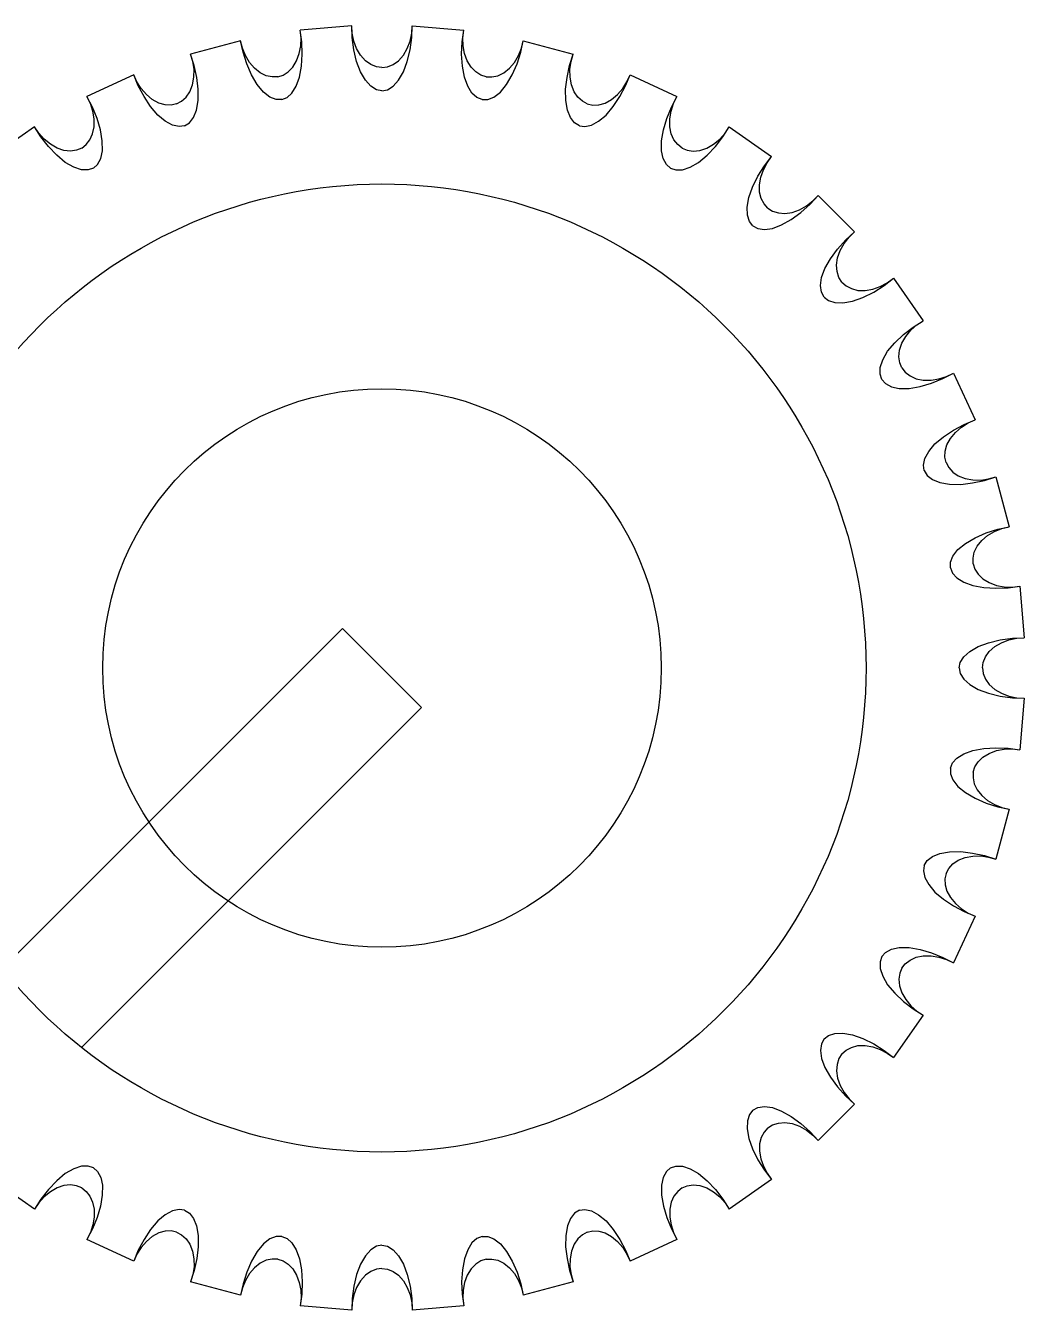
# Model space of a CAD drawing. Extents: x -615 to 711, y 0 to 128.
# Drawn here: x 6.47 to 17.2, y 51.6 to 65.4 of the extents above; entities that cross this region are included whole.
import ezdxf

# ---------------------------------------------------------------- set-up
doc = ezdxf.new("R2010")
doc.units = 0
doc.layers.add('LAYER1', color=7, linetype='CONTINUOUS')

msp = doc.modelspace()

# ---------------------------------------------------------------- linework, layer by layer
at = {"layer": 'LAYER1', "color": 178}
for p, q in [((9.975, 65.4), (9.422, 65.352)), ((9.975, 65.4), (9.422, 65.352)), ((10.625, 65.4), (11.178, 65.352)), ((10.625, 65.4), (11.178, 65.352)), ((8.782, 65.239), (8.245, 65.095)), ((8.782, 65.239), (8.245, 65.095)), ((11.818, 65.239), (12.355, 65.095)), ((11.818, 65.239), (12.355, 65.095)), ((7.635, 64.873), (7.131, 64.638)), ((7.635, 64.873), (7.131, 64.638)), ((12.965, 64.873), (13.469, 64.638)), ((12.965, 64.873), (13.469, 64.638)), ((6.569, 64.313), (6.114, 63.995)), ((6.569, 64.313), (6.114, 63.995)), ((14.031, 64.313), (14.486, 63.995)), ((14.031, 64.313), (14.486, 63.995)), ((14.984, 63.577), (15.377, 63.184)), ((14.984, 63.577), (15.377, 63.184)), ((15.795, 62.686), (16.113, 62.231)), ((15.795, 62.686), (16.113, 62.231)), ((16.438, 61.669), (16.673, 61.165)), ((16.438, 61.669), (16.673, 61.165)), ((16.895, 60.555), (17.039, 60.018)), ((16.895, 60.555), (17.039, 60.018)), ((17.152, 59.378), (17.2, 58.825)), ((17.152, 59.378), (17.2, 58.825)), ((9.876, 58.924), (6.223, 55.272)), ((9.876, 58.924), (10.724, 58.076)), ((17.2, 58.175), (17.152, 57.622)), ((17.2, 58.175), (17.152, 57.622)), ((10.724, 58.076), (7.072, 54.423)), ((17.039, 56.982), (16.895, 56.445)), ((17.039, 56.982), (16.895, 56.445)), ((16.673, 55.835), (16.438, 55.331)), ((16.673, 55.835), (16.438, 55.331)), ((16.113, 54.769), (15.795, 54.314)), ((16.113, 54.769), (15.795, 54.314)), ((15.377, 53.816), (14.984, 53.423)), ((15.377, 53.816), (14.984, 53.423)), ((6.569, 52.687), (6.114, 53.005)), ((6.569, 52.687), (6.114, 53.005)), ((14.486, 53.005), (14.031, 52.687)), ((14.486, 53.005), (14.031, 52.687)), ((7.635, 52.127), (7.131, 52.362)), ((7.635, 52.127), (7.131, 52.362)), ((13.469, 52.362), (12.965, 52.127)), ((13.469, 52.362), (12.965, 52.127)), ((8.782, 51.761), (8.245, 51.905)), ((8.782, 51.761), (8.245, 51.905)), ((12.355, 51.905), (11.818, 51.761)), ((12.355, 51.905), (11.818, 51.761)), ((9.975, 51.6), (9.422, 51.648)), ((9.975, 51.6), (9.422, 51.648)), ((11.178, 51.648), (10.625, 51.6)), ((11.178, 51.648), (10.625, 51.6))]:
    msp.add_line(p, q, dxfattribs=at)
for points in [[(9.18, 64.852, 0), (9.237, 64.87, 0), (9.292, 64.904, 0), (9.342, 64.955, 0), (9.383, 65.022, 0), (9.412, 65.1, 0), (9.428, 65.185, 0), (9.431, 65.27, 0), (9.422, 65.352, 0)], [(9.18, 64.852, 0), (9.237, 64.87, 0), (9.292, 64.904, 0), (9.342, 64.955, 0), (9.383, 65.022, 0), (9.412, 65.1, 0), (9.428, 65.185, 0), (9.431, 65.27, 0), (9.422, 65.352, 0)], [(9.223, 64.606, 0), (9.28, 64.628, 0), (9.333, 64.675, 0), (9.379, 64.749, 0), (9.414, 64.848, 0), (9.436, 64.965, 0), (9.444, 65.094, 0), (9.439, 65.225, 0), (9.422, 65.352, 0)], [(9.223, 64.606, 0), (9.28, 64.628, 0), (9.333, 64.675, 0), (9.379, 64.749, 0), (9.414, 64.848, 0), (9.436, 64.965, 0), (9.444, 65.094, 0), (9.439, 65.225, 0), (9.422, 65.352, 0)], [(10.3, 64.7, 0), (10.241, 64.712, 0), (10.18, 64.749, 0), (10.122, 64.814, 0), (10.07, 64.905, 0), (10.028, 65.017, 0), (9.998, 65.142, 0), (9.98, 65.273, 0), (9.975, 65.4, 0)], [(10.3, 64.95, 0), (10.241, 64.958, 0), (10.18, 64.982, 0), (10.122, 65.023, 0), (10.07, 65.082, 0), (10.028, 65.154, 0), (9.998, 65.234, 0), (9.98, 65.318, 0), (9.975, 65.4, 0)], [(10.3, 64.7, 0), (10.241, 64.712, 0), (10.18, 64.749, 0), (10.122, 64.814, 0), (10.07, 64.905, 0), (10.028, 65.017, 0), (9.998, 65.142, 0), (9.98, 65.273, 0), (9.975, 65.4, 0)], [(10.3, 64.95, 0), (10.241, 64.958, 0), (10.18, 64.982, 0), (10.122, 65.023, 0), (10.07, 65.082, 0), (10.028, 65.154, 0), (9.998, 65.234, 0), (9.98, 65.318, 0), (9.975, 65.4, 0)], [(10.3, 64.7, 0), (10.359, 64.712, 0), (10.42, 64.749, 0), (10.478, 64.814, 0), (10.53, 64.905, 0), (10.572, 65.017, 0), (10.602, 65.142, 0), (10.62, 65.273, 0), (10.625, 65.4, 0)], [(10.3, 64.95, 0), (10.359, 64.958, 0), (10.42, 64.982, 0), (10.478, 65.023, 0), (10.53, 65.082, 0), (10.572, 65.154, 0), (10.602, 65.234, 0), (10.62, 65.318, 0), (10.625, 65.4, 0)], [(10.3, 64.7, 0), (10.359, 64.712, 0), (10.42, 64.749, 0), (10.478, 64.814, 0), (10.53, 64.905, 0), (10.572, 65.017, 0), (10.602, 65.142, 0), (10.62, 65.273, 0), (10.625, 65.4, 0)], [(10.3, 64.95, 0), (10.359, 64.958, 0), (10.42, 64.982, 0), (10.478, 65.023, 0), (10.53, 65.082, 0), (10.572, 65.154, 0), (10.602, 65.234, 0), (10.62, 65.318, 0), (10.625, 65.4, 0)], [(11.377, 64.606, 0), (11.32, 64.628, 0), (11.267, 64.675, 0), (11.221, 64.749, 0), (11.186, 64.848, 0), (11.164, 64.965, 0), (11.156, 65.094, 0), (11.161, 65.225, 0), (11.178, 65.352, 0)], [(11.377, 64.606, 0), (11.32, 64.628, 0), (11.267, 64.675, 0), (11.221, 64.749, 0), (11.186, 64.848, 0), (11.164, 64.965, 0), (11.156, 65.094, 0), (11.161, 65.225, 0), (11.178, 65.352, 0)], [(11.42, 64.852, 0), (11.363, 64.87, 0), (11.308, 64.904, 0), (11.258, 64.955, 0), (11.217, 65.022, 0), (11.188, 65.1, 0), (11.172, 65.185, 0), (11.169, 65.27, 0), (11.178, 65.352, 0)], [(11.42, 64.852, 0), (11.363, 64.87, 0), (11.308, 64.904, 0), (11.258, 64.955, 0), (11.217, 65.022, 0), (11.188, 65.1, 0), (11.172, 65.185, 0), (11.169, 65.27, 0), (11.178, 65.352, 0)], [(9.223, 64.606, 0), (9.163, 64.607, 0), (9.097, 64.633, 0), (9.028, 64.687, 0), (8.961, 64.768, 0), (8.9, 64.871, 0), (8.849, 64.989, 0), (8.809, 65.114, 0), (8.782, 65.239, 0)], [(9.18, 64.852, 0), (9.12, 64.849, 0), (9.057, 64.862, 0), (8.992, 64.893, 0), (8.931, 64.942, 0), (8.877, 65.006, 0), (8.833, 65.08, 0), (8.801, 65.159, 0), (8.782, 65.239, 0)], [(9.223, 64.606, 0), (9.163, 64.607, 0), (9.097, 64.633, 0), (9.028, 64.687, 0), (8.961, 64.768, 0), (8.9, 64.871, 0), (8.849, 64.989, 0), (8.809, 65.114, 0), (8.782, 65.239, 0)], [(9.18, 64.852, 0), (9.12, 64.849, 0), (9.057, 64.862, 0), (8.992, 64.893, 0), (8.931, 64.942, 0), (8.877, 65.006, 0), (8.833, 65.08, 0), (8.801, 65.159, 0), (8.782, 65.239, 0)], [(11.377, 64.606, 0), (11.437, 64.607, 0), (11.503, 64.633, 0), (11.572, 64.687, 0), (11.639, 64.768, 0), (11.7, 64.871, 0), (11.751, 64.989, 0), (11.791, 65.114, 0), (11.818, 65.239, 0)], [(11.377, 64.606, 0), (11.437, 64.607, 0), (11.503, 64.633, 0), (11.572, 64.687, 0), (11.639, 64.768, 0), (11.7, 64.871, 0), (11.751, 64.989, 0), (11.791, 65.114, 0), (11.818, 65.239, 0)], [(11.42, 64.852, 0), (11.48, 64.849, 0), (11.543, 64.862, 0), (11.608, 64.893, 0), (11.669, 64.942, 0), (11.723, 65.006, 0), (11.767, 65.08, 0), (11.799, 65.159, 0), (11.818, 65.239, 0)], [(11.42, 64.852, 0), (11.48, 64.849, 0), (11.543, 64.862, 0), (11.608, 64.893, 0), (11.669, 64.942, 0), (11.723, 65.006, 0), (11.767, 65.08, 0), (11.799, 65.159, 0), (11.818, 65.239, 0)], [(8.094, 64.561, 0), (8.147, 64.588, 0), (8.196, 64.632, 0), (8.236, 64.691, 0), (8.265, 64.764, 0), (8.28, 64.846, 0), (8.281, 64.932, 0), (8.268, 65.016, 0), (8.245, 65.095, 0)], [(8.094, 64.561, 0), (8.147, 64.588, 0), (8.196, 64.632, 0), (8.236, 64.691, 0), (8.265, 64.764, 0), (8.28, 64.846, 0), (8.281, 64.932, 0), (8.268, 65.016, 0), (8.245, 65.095, 0)], [(8.179, 64.326, 0), (8.231, 64.357, 0), (8.275, 64.413, 0), (8.308, 64.494, 0), (8.325, 64.597, 0), (8.327, 64.717, 0), (8.312, 64.845, 0), (8.284, 64.974, 0), (8.245, 65.095, 0)], [(8.179, 64.326, 0), (8.231, 64.357, 0), (8.275, 64.413, 0), (8.308, 64.494, 0), (8.325, 64.597, 0), (8.327, 64.717, 0), (8.312, 64.845, 0), (8.284, 64.974, 0), (8.245, 65.095, 0)], [(12.421, 64.326, 0), (12.369, 64.357, 0), (12.325, 64.413, 0), (12.292, 64.494, 0), (12.275, 64.597, 0), (12.273, 64.717, 0), (12.288, 64.845, 0), (12.316, 64.974, 0), (12.355, 65.095, 0)], [(12.421, 64.326, 0), (12.369, 64.357, 0), (12.325, 64.413, 0), (12.292, 64.494, 0), (12.275, 64.597, 0), (12.273, 64.717, 0), (12.288, 64.845, 0), (12.316, 64.974, 0), (12.355, 65.095, 0)], [(12.506, 64.561, 0), (12.453, 64.588, 0), (12.404, 64.632, 0), (12.364, 64.691, 0), (12.335, 64.764, 0), (12.32, 64.846, 0), (12.319, 64.932, 0), (12.332, 65.016, 0), (12.355, 65.095, 0)], [(12.506, 64.561, 0), (12.453, 64.588, 0), (12.404, 64.632, 0), (12.364, 64.691, 0), (12.335, 64.764, 0), (12.32, 64.846, 0), (12.319, 64.932, 0), (12.332, 65.016, 0), (12.355, 65.095, 0)], [(8.179, 64.326, 0), (8.12, 64.317, 0), (8.05, 64.331, 0), (7.973, 64.373, 0), (7.893, 64.44, 0), (7.815, 64.531, 0), (7.744, 64.639, 0), (7.683, 64.755, 0), (7.635, 64.873, 0)], [(8.094, 64.561, 0), (8.036, 64.548, 0), (7.971, 64.55, 0), (7.902, 64.569, 0), (7.833, 64.606, 0), (7.769, 64.66, 0), (7.713, 64.725, 0), (7.668, 64.798, 0), (7.635, 64.873, 0)], [(8.179, 64.326, 0), (8.12, 64.317, 0), (8.05, 64.331, 0), (7.973, 64.373, 0), (7.893, 64.44, 0), (7.815, 64.531, 0), (7.744, 64.639, 0), (7.683, 64.755, 0), (7.635, 64.873, 0)], [(8.094, 64.561, 0), (8.036, 64.548, 0), (7.971, 64.55, 0), (7.902, 64.569, 0), (7.833, 64.606, 0), (7.769, 64.66, 0), (7.713, 64.725, 0), (7.668, 64.798, 0), (7.635, 64.873, 0)], [(12.421, 64.326, 0), (12.48, 64.317, 0), (12.55, 64.331, 0), (12.627, 64.373, 0), (12.707, 64.44, 0), (12.785, 64.531, 0), (12.856, 64.639, 0), (12.917, 64.755, 0), (12.965, 64.873, 0)], [(12.421, 64.326, 0), (12.48, 64.317, 0), (12.55, 64.331, 0), (12.627, 64.373, 0), (12.707, 64.44, 0), (12.785, 64.531, 0), (12.856, 64.639, 0), (12.917, 64.755, 0), (12.965, 64.873, 0)], [(12.506, 64.561, 0), (12.564, 64.548, 0), (12.629, 64.55, 0), (12.698, 64.569, 0), (12.767, 64.606, 0), (12.831, 64.66, 0), (12.887, 64.725, 0), (12.932, 64.798, 0), (12.965, 64.873, 0)], [(12.506, 64.561, 0), (12.564, 64.548, 0), (12.629, 64.55, 0), (12.698, 64.569, 0), (12.767, 64.606, 0), (12.831, 64.66, 0), (12.887, 64.725, 0), (12.932, 64.798, 0), (12.965, 64.873, 0)], [(7.075, 64.086, 0), (7.122, 64.122, 0), (7.163, 64.173, 0), (7.192, 64.238, 0), (7.208, 64.315, 0), (7.209, 64.398, 0), (7.194, 64.483, 0), (7.168, 64.564, 0), (7.131, 64.638, 0)], [(7.075, 64.086, 0), (7.122, 64.122, 0), (7.163, 64.173, 0), (7.192, 64.238, 0), (7.208, 64.315, 0), (7.209, 64.398, 0), (7.194, 64.483, 0), (7.168, 64.564, 0), (7.131, 64.638, 0)], [(7.2, 63.869, 0), (7.245, 63.909, 0), (7.279, 63.972, 0), (7.297, 64.057, 0), (7.296, 64.162, 0), (7.277, 64.28, 0), (7.24, 64.404, 0), (7.19, 64.525, 0), (7.131, 64.638, 0)], [(7.2, 63.869, 0), (7.245, 63.909, 0), (7.279, 63.972, 0), (7.297, 64.057, 0), (7.296, 64.162, 0), (7.277, 64.28, 0), (7.24, 64.404, 0), (7.19, 64.525, 0), (7.131, 64.638, 0)], [(13.4, 63.869, 0), (13.355, 63.909, 0), (13.321, 63.972, 0), (13.303, 64.057, 0), (13.304, 64.162, 0), (13.323, 64.28, 0), (13.36, 64.404, 0), (13.41, 64.525, 0), (13.469, 64.638, 0)], [(13.4, 63.869, 0), (13.355, 63.909, 0), (13.321, 63.972, 0), (13.303, 64.057, 0), (13.304, 64.162, 0), (13.323, 64.28, 0), (13.36, 64.404, 0), (13.41, 64.525, 0), (13.469, 64.638, 0)], [(13.525, 64.086, 0), (13.478, 64.122, 0), (13.437, 64.173, 0), (13.408, 64.238, 0), (13.392, 64.315, 0), (13.391, 64.398, 0), (13.406, 64.483, 0), (13.432, 64.564, 0), (13.469, 64.638, 0)], [(13.525, 64.086, 0), (13.478, 64.122, 0), (13.437, 64.173, 0), (13.408, 64.238, 0), (13.392, 64.315, 0), (13.391, 64.398, 0), (13.406, 64.483, 0), (13.432, 64.564, 0), (13.469, 64.638, 0)], [(7.2, 63.869, 0), (7.143, 63.85, 0), (7.072, 63.852, 0), (6.989, 63.879, 0), (6.898, 63.932, 0), (6.806, 64.008, 0), (6.717, 64.101, 0), (6.637, 64.206, 0), (6.569, 64.313, 0)], [(7.075, 64.086, 0), (7.02, 64.063, 0), (6.956, 64.053, 0), (6.884, 64.061, 0), (6.81, 64.085, 0), (6.738, 64.126, 0), (6.671, 64.181, 0), (6.614, 64.245, 0), (6.569, 64.313, 0)], [(7.2, 63.869, 0), (7.143, 63.85, 0), (7.072, 63.852, 0), (6.989, 63.879, 0), (6.898, 63.932, 0), (6.806, 64.008, 0), (6.717, 64.101, 0), (6.637, 64.206, 0), (6.569, 64.313, 0)], [(7.075, 64.086, 0), (7.02, 64.063, 0), (6.956, 64.053, 0), (6.884, 64.061, 0), (6.81, 64.085, 0), (6.738, 64.126, 0), (6.671, 64.181, 0), (6.614, 64.245, 0), (6.569, 64.313, 0)], [(13.4, 63.869, 0), (13.457, 63.85, 0), (13.528, 63.852, 0), (13.611, 63.879, 0), (13.702, 63.932, 0), (13.794, 64.008, 0), (13.883, 64.101, 0), (13.963, 64.206, 0), (14.031, 64.313, 0)], [(13.4, 63.869, 0), (13.457, 63.85, 0), (13.528, 63.852, 0), (13.611, 63.879, 0), (13.702, 63.932, 0), (13.794, 64.008, 0), (13.883, 64.101, 0), (13.963, 64.206, 0), (14.031, 64.313, 0)], [(13.525, 64.086, 0), (13.58, 64.063, 0), (13.644, 64.053, 0), (13.716, 64.061, 0), (13.79, 64.085, 0), (13.862, 64.126, 0), (13.929, 64.181, 0), (13.986, 64.245, 0), (14.031, 64.313, 0)], [(13.525, 64.086, 0), (13.58, 64.063, 0), (13.644, 64.053, 0), (13.716, 64.061, 0), (13.79, 64.085, 0), (13.862, 64.126, 0), (13.929, 64.181, 0), (13.986, 64.245, 0), (14.031, 64.313, 0)], [(14.285, 63.249, 0), (14.248, 63.296, 0), (14.225, 63.364, 0), (14.222, 63.451, 0), (14.241, 63.554, 0), (14.281, 63.667, 0), (14.338, 63.783, 0), (14.409, 63.894, 0), (14.486, 63.995, 0)], [(14.285, 63.249, 0), (14.248, 63.296, 0), (14.225, 63.364, 0), (14.222, 63.451, 0), (14.241, 63.554, 0), (14.281, 63.667, 0), (14.338, 63.783, 0), (14.409, 63.894, 0), (14.486, 63.995, 0)], [(14.446, 63.441, 0), (14.406, 63.485, 0), (14.375, 63.542, 0), (14.357, 63.611, 0), (14.355, 63.69, 0), (14.369, 63.772, 0), (14.397, 63.853, 0), (14.438, 63.928, 0), (14.486, 63.995, 0)], [(14.446, 63.441, 0), (14.406, 63.485, 0), (14.375, 63.542, 0), (14.357, 63.611, 0), (14.355, 63.69, 0), (14.369, 63.772, 0), (14.397, 63.853, 0), (14.438, 63.928, 0), (14.486, 63.995, 0)], [(14.285, 63.249, 0), (14.338, 63.22, 0), (14.408, 63.21, 0), (14.495, 63.223, 0), (14.593, 63.259, 0), (14.697, 63.318, 0), (14.801, 63.394, 0), (14.898, 63.483, 0), (14.984, 63.577, 0)], [(14.285, 63.249, 0), (14.338, 63.22, 0), (14.408, 63.21, 0), (14.495, 63.223, 0), (14.593, 63.259, 0), (14.697, 63.318, 0), (14.801, 63.394, 0), (14.898, 63.483, 0), (14.984, 63.577, 0)], [(14.446, 63.441, 0), (14.496, 63.409, 0), (14.558, 63.388, 0), (14.629, 63.383, 0), (14.707, 63.394, 0), (14.785, 63.422, 0), (14.86, 63.465, 0), (14.927, 63.518, 0), (14.984, 63.577, 0)], [(14.446, 63.441, 0), (14.496, 63.409, 0), (14.558, 63.388, 0), (14.629, 63.383, 0), (14.707, 63.394, 0), (14.785, 63.422, 0), (14.86, 63.465, 0), (14.927, 63.518, 0), (14.984, 63.577, 0)], [(15.049, 62.485, 0), (15.02, 62.538, 0), (15.01, 62.608, 0), (15.023, 62.695, 0), (15.059, 62.793, 0), (15.118, 62.897, 0), (15.194, 63.001, 0), (15.283, 63.098, 0), (15.377, 63.184, 0)], [(15.049, 62.485, 0), (15.02, 62.538, 0), (15.01, 62.608, 0), (15.023, 62.695, 0), (15.059, 62.793, 0), (15.118, 62.897, 0), (15.194, 63.001, 0), (15.283, 63.098, 0), (15.377, 63.184, 0)], [(15.241, 62.646, 0), (15.209, 62.696, 0), (15.188, 62.758, 0), (15.183, 62.829, 0), (15.194, 62.907, 0), (15.222, 62.985, 0), (15.265, 63.06, 0), (15.318, 63.127, 0), (15.377, 63.184, 0)], [(15.241, 62.646, 0), (15.209, 62.696, 0), (15.188, 62.758, 0), (15.183, 62.829, 0), (15.194, 62.907, 0), (15.222, 62.985, 0), (15.265, 63.06, 0), (15.318, 63.127, 0), (15.377, 63.184, 0)], [(15.049, 62.485, 0), (15.096, 62.448, 0), (15.164, 62.425, 0), (15.251, 62.422, 0), (15.354, 62.441, 0), (15.467, 62.481, 0), (15.583, 62.538, 0), (15.694, 62.609, 0), (15.795, 62.686, 0)], [(15.049, 62.485, 0), (15.096, 62.448, 0), (15.164, 62.425, 0), (15.251, 62.422, 0), (15.354, 62.441, 0), (15.467, 62.481, 0), (15.583, 62.538, 0), (15.694, 62.609, 0), (15.795, 62.686, 0)], [(15.241, 62.646, 0), (15.285, 62.606, 0), (15.342, 62.575, 0), (15.411, 62.557, 0), (15.49, 62.555, 0), (15.572, 62.569, 0), (15.653, 62.597, 0), (15.728, 62.638, 0), (15.795, 62.686, 0)], [(15.241, 62.646, 0), (15.285, 62.606, 0), (15.342, 62.575, 0), (15.411, 62.557, 0), (15.49, 62.555, 0), (15.572, 62.569, 0), (15.653, 62.597, 0), (15.728, 62.638, 0), (15.795, 62.686, 0)], [(15.669, 61.6, 0), (15.65, 61.657, 0), (15.652, 61.728, 0), (15.679, 61.811, 0), (15.732, 61.902, 0), (15.808, 61.994, 0), (15.901, 62.083, 0), (16.006, 62.163, 0), (16.113, 62.231, 0)], [(15.669, 61.6, 0), (15.65, 61.657, 0), (15.652, 61.728, 0), (15.679, 61.811, 0), (15.732, 61.902, 0), (15.808, 61.994, 0), (15.901, 62.083, 0), (16.006, 62.163, 0), (16.113, 62.231, 0)], [(15.886, 61.725, 0), (15.863, 61.78, 0), (15.853, 61.844, 0), (15.861, 61.916, 0), (15.885, 61.99, 0), (15.926, 62.062, 0), (15.981, 62.129, 0), (16.045, 62.186, 0), (16.113, 62.231, 0)], [(15.886, 61.725, 0), (15.863, 61.78, 0), (15.853, 61.844, 0), (15.861, 61.916, 0), (15.885, 61.99, 0), (15.926, 62.062, 0), (15.981, 62.129, 0), (16.045, 62.186, 0), (16.113, 62.231, 0)], [(15.886, 61.725, 0), (15.922, 61.678, 0), (15.973, 61.637, 0), (16.038, 61.608, 0), (16.115, 61.592, 0), (16.198, 61.591, 0), (16.283, 61.606, 0), (16.364, 61.632, 0), (16.438, 61.669, 0)], [(15.886, 61.725, 0), (15.922, 61.678, 0), (15.973, 61.637, 0), (16.038, 61.608, 0), (16.115, 61.592, 0), (16.198, 61.591, 0), (16.283, 61.606, 0), (16.364, 61.632, 0), (16.438, 61.669, 0)], [(15.669, 61.6, 0), (15.709, 61.555, 0), (15.772, 61.521, 0), (15.857, 61.503, 0), (15.962, 61.504, 0), (16.08, 61.523, 0), (16.204, 61.56, 0), (16.325, 61.61, 0), (16.438, 61.669, 0)], [(15.669, 61.6, 0), (15.709, 61.555, 0), (15.772, 61.521, 0), (15.857, 61.503, 0), (15.962, 61.504, 0), (16.08, 61.523, 0), (16.204, 61.56, 0), (16.325, 61.61, 0), (16.438, 61.669, 0)], [(16.126, 60.621, 0), (16.117, 60.68, 0), (16.131, 60.75, 0), (16.173, 60.827, 0), (16.24, 60.907, 0), (16.331, 60.985, 0), (16.439, 61.056, 0), (16.555, 61.117, 0), (16.673, 61.165, 0)], [(16.126, 60.621, 0), (16.117, 60.68, 0), (16.131, 60.75, 0), (16.173, 60.827, 0), (16.24, 60.907, 0), (16.331, 60.985, 0), (16.439, 61.056, 0), (16.555, 61.117, 0), (16.673, 61.165, 0)], [(16.361, 60.706, 0), (16.348, 60.764, 0), (16.35, 60.829, 0), (16.369, 60.898, 0), (16.406, 60.967, 0), (16.46, 61.031, 0), (16.525, 61.087, 0), (16.598, 61.132, 0), (16.673, 61.165, 0)], [(16.361, 60.706, 0), (16.348, 60.764, 0), (16.35, 60.829, 0), (16.369, 60.898, 0), (16.406, 60.967, 0), (16.46, 61.031, 0), (16.525, 61.087, 0), (16.598, 61.132, 0), (16.673, 61.165, 0)], [(16.126, 60.621, 0), (16.157, 60.569, 0), (16.213, 60.525, 0), (16.294, 60.492, 0), (16.397, 60.475, 0), (16.517, 60.473, 0), (16.645, 60.488, 0), (16.774, 60.516, 0), (16.895, 60.555, 0)], [(16.126, 60.621, 0), (16.157, 60.569, 0), (16.213, 60.525, 0), (16.294, 60.492, 0), (16.397, 60.475, 0), (16.517, 60.473, 0), (16.645, 60.488, 0), (16.774, 60.516, 0), (16.895, 60.555, 0)], [(16.361, 60.706, 0), (16.388, 60.653, 0), (16.432, 60.604, 0), (16.491, 60.564, 0), (16.564, 60.535, 0), (16.646, 60.52, 0), (16.732, 60.519, 0), (16.816, 60.532, 0), (16.895, 60.555, 0)], [(16.361, 60.706, 0), (16.388, 60.653, 0), (16.432, 60.604, 0), (16.491, 60.564, 0), (16.564, 60.535, 0), (16.646, 60.52, 0), (16.732, 60.519, 0), (16.816, 60.532, 0), (16.895, 60.555, 0)], [(16.406, 59.577, 0), (16.407, 59.637, 0), (16.433, 59.703, 0), (16.487, 59.772, 0), (16.568, 59.839, 0), (16.671, 59.9, 0), (16.789, 59.951, 0), (16.914, 59.991, 0), (17.039, 60.018, 0)], [(16.406, 59.577, 0), (16.407, 59.637, 0), (16.433, 59.703, 0), (16.487, 59.772, 0), (16.568, 59.839, 0), (16.671, 59.9, 0), (16.789, 59.951, 0), (16.914, 59.991, 0), (17.039, 60.018, 0)], [(16.652, 59.62, 0), (16.649, 59.68, 0), (16.662, 59.743, 0), (16.693, 59.808, 0), (16.742, 59.869, 0), (16.806, 59.923, 0), (16.88, 59.967, 0), (16.959, 59.999, 0), (17.039, 60.018, 0)], [(16.652, 59.62, 0), (16.649, 59.68, 0), (16.662, 59.743, 0), (16.693, 59.808, 0), (16.742, 59.869, 0), (16.806, 59.923, 0), (16.88, 59.967, 0), (16.959, 59.999, 0), (17.039, 60.018, 0)], [(16.652, 59.62, 0), (16.67, 59.563, 0), (16.704, 59.508, 0), (16.755, 59.458, 0), (16.822, 59.417, 0), (16.9, 59.388, 0), (16.985, 59.372, 0), (17.07, 59.369, 0), (17.152, 59.378, 0)], [(16.652, 59.62, 0), (16.67, 59.563, 0), (16.704, 59.508, 0), (16.755, 59.458, 0), (16.822, 59.417, 0), (16.9, 59.388, 0), (16.985, 59.372, 0), (17.07, 59.369, 0), (17.152, 59.378, 0)], [(16.406, 59.577, 0), (16.428, 59.52, 0), (16.475, 59.467, 0), (16.549, 59.421, 0), (16.648, 59.386, 0), (16.765, 59.364, 0), (16.894, 59.356, 0), (17.025, 59.361, 0), (17.152, 59.378, 0)], [(16.406, 59.577, 0), (16.428, 59.52, 0), (16.475, 59.467, 0), (16.549, 59.421, 0), (16.648, 59.386, 0), (16.765, 59.364, 0), (16.894, 59.356, 0), (17.025, 59.361, 0), (17.152, 59.378, 0)], [(16.5, 58.5, 0), (16.512, 58.559, 0), (16.549, 58.62, 0), (16.614, 58.678, 0), (16.705, 58.73, 0), (16.817, 58.772, 0), (16.942, 58.802, 0), (17.073, 58.82, 0), (17.2, 58.825, 0)], [(16.5, 58.5, 0), (16.512, 58.559, 0), (16.549, 58.62, 0), (16.614, 58.678, 0), (16.705, 58.73, 0), (16.817, 58.772, 0), (16.942, 58.802, 0), (17.073, 58.82, 0), (17.2, 58.825, 0)], [(16.75, 58.5, 0), (16.758, 58.559, 0), (16.782, 58.62, 0), (16.823, 58.678, 0), (16.882, 58.73, 0), (16.954, 58.772, 0), (17.034, 58.802, 0), (17.118, 58.82, 0), (17.2, 58.825, 0)], [(16.75, 58.5, 0), (16.758, 58.559, 0), (16.782, 58.62, 0), (16.823, 58.678, 0), (16.882, 58.73, 0), (16.954, 58.772, 0), (17.034, 58.802, 0), (17.118, 58.82, 0), (17.2, 58.825, 0)], [(16.5, 58.5, 0), (16.512, 58.441, 0), (16.549, 58.38, 0), (16.614, 58.322, 0), (16.705, 58.27, 0), (16.817, 58.228, 0), (16.942, 58.198, 0), (17.073, 58.18, 0), (17.2, 58.175, 0)], [(16.5, 58.5, 0), (16.512, 58.441, 0), (16.549, 58.38, 0), (16.614, 58.322, 0), (16.705, 58.27, 0), (16.817, 58.228, 0), (16.942, 58.198, 0), (17.073, 58.18, 0), (17.2, 58.175, 0)], [(16.75, 58.5, 0), (16.758, 58.441, 0), (16.782, 58.38, 0), (16.823, 58.322, 0), (16.882, 58.27, 0), (16.954, 58.228, 0), (17.034, 58.198, 0), (17.118, 58.18, 0), (17.2, 58.175, 0)], [(16.75, 58.5, 0), (16.758, 58.441, 0), (16.782, 58.38, 0), (16.823, 58.322, 0), (16.882, 58.27, 0), (16.954, 58.228, 0), (17.034, 58.198, 0), (17.118, 58.18, 0), (17.2, 58.175, 0)], [(16.406, 57.423, 0), (16.428, 57.48, 0), (16.475, 57.533, 0), (16.549, 57.579, 0), (16.648, 57.614, 0), (16.765, 57.636, 0), (16.894, 57.644, 0), (17.025, 57.639, 0), (17.152, 57.622, 0)], [(16.406, 57.423, 0), (16.428, 57.48, 0), (16.475, 57.533, 0), (16.549, 57.579, 0), (16.648, 57.614, 0), (16.765, 57.636, 0), (16.894, 57.644, 0), (17.025, 57.639, 0), (17.152, 57.622, 0)], [(16.652, 57.38, 0), (16.67, 57.437, 0), (16.704, 57.492, 0), (16.755, 57.542, 0), (16.822, 57.583, 0), (16.9, 57.612, 0), (16.985, 57.628, 0), (17.07, 57.631, 0), (17.152, 57.622, 0)], [(16.652, 57.38, 0), (16.67, 57.437, 0), (16.704, 57.492, 0), (16.755, 57.542, 0), (16.822, 57.583, 0), (16.9, 57.612, 0), (16.985, 57.628, 0), (17.07, 57.631, 0), (17.152, 57.622, 0)], [(16.406, 57.423, 0), (16.407, 57.363, 0), (16.433, 57.297, 0), (16.487, 57.228, 0), (16.568, 57.161, 0), (16.671, 57.1, 0), (16.789, 57.049, 0), (16.914, 57.009, 0), (17.039, 56.982, 0)], [(16.406, 57.423, 0), (16.407, 57.363, 0), (16.433, 57.297, 0), (16.487, 57.228, 0), (16.568, 57.161, 0), (16.671, 57.1, 0), (16.789, 57.049, 0), (16.914, 57.009, 0), (17.039, 56.982, 0)], [(16.652, 57.38, 0), (16.649, 57.32, 0), (16.662, 57.257, 0), (16.693, 57.192, 0), (16.742, 57.131, 0), (16.806, 57.077, 0), (16.88, 57.033, 0), (16.959, 57.001, 0), (17.039, 56.982, 0)], [(16.652, 57.38, 0), (16.649, 57.32, 0), (16.662, 57.257, 0), (16.693, 57.192, 0), (16.742, 57.131, 0), (16.806, 57.077, 0), (16.88, 57.033, 0), (16.959, 57.001, 0), (17.039, 56.982, 0)], [(16.126, 56.379, 0), (16.157, 56.431, 0), (16.213, 56.475, 0), (16.294, 56.508, 0), (16.397, 56.525, 0), (16.517, 56.527, 0), (16.645, 56.512, 0), (16.774, 56.484, 0), (16.895, 56.445, 0)], [(16.126, 56.379, 0), (16.157, 56.431, 0), (16.213, 56.475, 0), (16.294, 56.508, 0), (16.397, 56.525, 0), (16.517, 56.527, 0), (16.645, 56.512, 0), (16.774, 56.484, 0), (16.895, 56.445, 0)], [(16.361, 56.294, 0), (16.388, 56.347, 0), (16.432, 56.396, 0), (16.491, 56.436, 0), (16.564, 56.465, 0), (16.646, 56.48, 0), (16.732, 56.481, 0), (16.816, 56.468, 0), (16.895, 56.445, 0)], [(16.361, 56.294, 0), (16.388, 56.347, 0), (16.432, 56.396, 0), (16.491, 56.436, 0), (16.564, 56.465, 0), (16.646, 56.48, 0), (16.732, 56.481, 0), (16.816, 56.468, 0), (16.895, 56.445, 0)], [(16.126, 56.379, 0), (16.117, 56.32, 0), (16.131, 56.25, 0), (16.173, 56.173, 0), (16.24, 56.093, 0), (16.331, 56.015, 0), (16.439, 55.944, 0), (16.555, 55.883, 0), (16.673, 55.835, 0)], [(16.126, 56.379, 0), (16.117, 56.32, 0), (16.131, 56.25, 0), (16.173, 56.173, 0), (16.24, 56.093, 0), (16.331, 56.015, 0), (16.439, 55.944, 0), (16.555, 55.883, 0), (16.673, 55.835, 0)], [(16.361, 56.294, 0), (16.348, 56.236, 0), (16.35, 56.171, 0), (16.369, 56.102, 0), (16.406, 56.033, 0), (16.46, 55.969, 0), (16.525, 55.913, 0), (16.598, 55.868, 0), (16.673, 55.835, 0)], [(16.361, 56.294, 0), (16.348, 56.236, 0), (16.35, 56.171, 0), (16.369, 56.102, 0), (16.406, 56.033, 0), (16.46, 55.969, 0), (16.525, 55.913, 0), (16.598, 55.868, 0), (16.673, 55.835, 0)], [(15.669, 55.4, 0), (15.709, 55.445, 0), (15.772, 55.479, 0), (15.857, 55.497, 0), (15.962, 55.496, 0), (16.08, 55.477, 0), (16.204, 55.44, 0), (16.325, 55.39, 0), (16.438, 55.331, 0)], [(15.669, 55.4, 0), (15.709, 55.445, 0), (15.772, 55.479, 0), (15.857, 55.497, 0), (15.962, 55.496, 0), (16.08, 55.477, 0), (16.204, 55.44, 0), (16.325, 55.39, 0), (16.438, 55.331, 0)], [(15.669, 55.4, 0), (15.65, 55.343, 0), (15.652, 55.272, 0), (15.679, 55.189, 0), (15.732, 55.098, 0), (15.808, 55.006, 0), (15.901, 54.917, 0), (16.006, 54.837, 0), (16.113, 54.769, 0)], [(15.669, 55.4, 0), (15.65, 55.343, 0), (15.652, 55.272, 0), (15.679, 55.189, 0), (15.732, 55.098, 0), (15.808, 55.006, 0), (15.901, 54.917, 0), (16.006, 54.837, 0), (16.113, 54.769, 0)], [(15.886, 55.275, 0), (15.922, 55.322, 0), (15.973, 55.363, 0), (16.038, 55.392, 0), (16.115, 55.408, 0), (16.198, 55.409, 0), (16.283, 55.394, 0), (16.364, 55.368, 0), (16.438, 55.331, 0)], [(15.886, 55.275, 0), (15.922, 55.322, 0), (15.973, 55.363, 0), (16.038, 55.392, 0), (16.115, 55.408, 0), (16.198, 55.409, 0), (16.283, 55.394, 0), (16.364, 55.368, 0), (16.438, 55.331, 0)], [(15.886, 55.275, 0), (15.863, 55.22, 0), (15.853, 55.156, 0), (15.861, 55.084, 0), (15.885, 55.01, 0), (15.926, 54.938, 0), (15.981, 54.871, 0), (16.045, 54.814, 0), (16.113, 54.769, 0)], [(15.886, 55.275, 0), (15.863, 55.22, 0), (15.853, 55.156, 0), (15.861, 55.084, 0), (15.885, 55.01, 0), (15.926, 54.938, 0), (15.981, 54.871, 0), (16.045, 54.814, 0), (16.113, 54.769, 0)], [(15.049, 54.515, 0), (15.02, 54.462, 0), (15.01, 54.392, 0), (15.023, 54.305, 0), (15.059, 54.207, 0), (15.118, 54.103, 0), (15.194, 53.999, 0), (15.283, 53.902, 0), (15.377, 53.816, 0)], [(15.049, 54.515, 0), (15.02, 54.462, 0), (15.01, 54.392, 0), (15.023, 54.305, 0), (15.059, 54.207, 0), (15.118, 54.103, 0), (15.194, 53.999, 0), (15.283, 53.902, 0), (15.377, 53.816, 0)], [(15.049, 54.515, 0), (15.096, 54.552, 0), (15.164, 54.575, 0), (15.251, 54.578, 0), (15.354, 54.559, 0), (15.467, 54.519, 0), (15.583, 54.462, 0), (15.694, 54.391, 0), (15.795, 54.314, 0)], [(15.049, 54.515, 0), (15.096, 54.552, 0), (15.164, 54.575, 0), (15.251, 54.578, 0), (15.354, 54.559, 0), (15.467, 54.519, 0), (15.583, 54.462, 0), (15.694, 54.391, 0), (15.795, 54.314, 0)], [(15.241, 54.354, 0), (15.285, 54.394, 0), (15.342, 54.425, 0), (15.411, 54.443, 0), (15.49, 54.445, 0), (15.572, 54.431, 0), (15.653, 54.403, 0), (15.728, 54.362, 0), (15.795, 54.314, 0)], [(15.241, 54.354, 0), (15.285, 54.394, 0), (15.342, 54.425, 0), (15.411, 54.443, 0), (15.49, 54.445, 0), (15.572, 54.431, 0), (15.653, 54.403, 0), (15.728, 54.362, 0), (15.795, 54.314, 0)], [(15.241, 54.354, 0), (15.209, 54.304, 0), (15.188, 54.242, 0), (15.183, 54.171, 0), (15.194, 54.093, 0), (15.222, 54.015, 0), (15.265, 53.94, 0), (15.318, 53.873, 0), (15.377, 53.816, 0)], [(15.241, 54.354, 0), (15.209, 54.304, 0), (15.188, 54.242, 0), (15.183, 54.171, 0), (15.194, 54.093, 0), (15.222, 54.015, 0), (15.265, 53.94, 0), (15.318, 53.873, 0), (15.377, 53.816, 0)], [(14.285, 53.751, 0), (14.248, 53.704, 0), (14.225, 53.636, 0), (14.222, 53.549, 0), (14.241, 53.446, 0), (14.281, 53.333, 0), (14.338, 53.217, 0), (14.409, 53.106, 0), (14.486, 53.005, 0)], [(14.285, 53.751, 0), (14.248, 53.704, 0), (14.225, 53.636, 0), (14.222, 53.549, 0), (14.241, 53.446, 0), (14.281, 53.333, 0), (14.338, 53.217, 0), (14.409, 53.106, 0), (14.486, 53.005, 0)], [(14.285, 53.751, 0), (14.338, 53.78, 0), (14.408, 53.79, 0), (14.495, 53.777, 0), (14.593, 53.741, 0), (14.697, 53.682, 0), (14.801, 53.606, 0), (14.898, 53.517, 0), (14.984, 53.423, 0)], [(14.285, 53.751, 0), (14.338, 53.78, 0), (14.408, 53.79, 0), (14.495, 53.777, 0), (14.593, 53.741, 0), (14.697, 53.682, 0), (14.801, 53.606, 0), (14.898, 53.517, 0), (14.984, 53.423, 0)], [(14.446, 53.559, 0), (14.406, 53.515, 0), (14.375, 53.458, 0), (14.357, 53.389, 0), (14.355, 53.31, 0), (14.369, 53.228, 0), (14.397, 53.147, 0), (14.438, 53.072, 0), (14.486, 53.005, 0)], [(14.446, 53.559, 0), (14.406, 53.515, 0), (14.375, 53.458, 0), (14.357, 53.389, 0), (14.355, 53.31, 0), (14.369, 53.228, 0), (14.397, 53.147, 0), (14.438, 53.072, 0), (14.486, 53.005, 0)], [(14.446, 53.559, 0), (14.496, 53.591, 0), (14.558, 53.612, 0), (14.629, 53.617, 0), (14.707, 53.606, 0), (14.785, 53.578, 0), (14.86, 53.535, 0), (14.927, 53.482, 0), (14.984, 53.423, 0)], [(14.446, 53.559, 0), (14.496, 53.591, 0), (14.558, 53.612, 0), (14.629, 53.617, 0), (14.707, 53.606, 0), (14.785, 53.578, 0), (14.86, 53.535, 0), (14.927, 53.482, 0), (14.984, 53.423, 0)], [(7.2, 53.131, 0), (7.143, 53.15, 0), (7.072, 53.148, 0), (6.989, 53.121, 0), (6.898, 53.068, 0), (6.806, 52.992, 0), (6.717, 52.899, 0), (6.637, 52.794, 0), (6.569, 52.687, 0)], [(7.2, 53.131, 0), (7.143, 53.15, 0), (7.072, 53.148, 0), (6.989, 53.121, 0), (6.898, 53.068, 0), (6.806, 52.992, 0), (6.717, 52.899, 0), (6.637, 52.794, 0), (6.569, 52.687, 0)], [(7.2, 53.131, 0), (7.245, 53.091, 0), (7.279, 53.028, 0), (7.297, 52.943, 0), (7.296, 52.838, 0), (7.277, 52.72, 0), (7.24, 52.596, 0), (7.19, 52.475, 0), (7.131, 52.362, 0)], [(7.2, 53.131, 0), (7.245, 53.091, 0), (7.279, 53.028, 0), (7.297, 52.943, 0), (7.296, 52.838, 0), (7.277, 52.72, 0), (7.24, 52.596, 0), (7.19, 52.475, 0), (7.131, 52.362, 0)], [(13.4, 53.131, 0), (13.355, 53.091, 0), (13.321, 53.028, 0), (13.303, 52.943, 0), (13.304, 52.838, 0), (13.323, 52.72, 0), (13.36, 52.596, 0), (13.41, 52.475, 0), (13.469, 52.362, 0)], [(13.4, 53.131, 0), (13.355, 53.091, 0), (13.321, 53.028, 0), (13.303, 52.943, 0), (13.304, 52.838, 0), (13.323, 52.72, 0), (13.36, 52.596, 0), (13.41, 52.475, 0), (13.469, 52.362, 0)], [(13.4, 53.131, 0), (13.457, 53.15, 0), (13.528, 53.148, 0), (13.611, 53.121, 0), (13.702, 53.068, 0), (13.794, 52.992, 0), (13.883, 52.899, 0), (13.963, 52.794, 0), (14.031, 52.687, 0)], [(13.4, 53.131, 0), (13.457, 53.15, 0), (13.528, 53.148, 0), (13.611, 53.121, 0), (13.702, 53.068, 0), (13.794, 52.992, 0), (13.883, 52.899, 0), (13.963, 52.794, 0), (14.031, 52.687, 0)], [(7.075, 52.914, 0), (7.02, 52.937, 0), (6.956, 52.947, 0), (6.884, 52.939, 0), (6.81, 52.915, 0), (6.738, 52.874, 0), (6.671, 52.819, 0), (6.614, 52.755, 0), (6.569, 52.687, 0)], [(7.075, 52.914, 0), (7.02, 52.937, 0), (6.956, 52.947, 0), (6.884, 52.939, 0), (6.81, 52.915, 0), (6.738, 52.874, 0), (6.671, 52.819, 0), (6.614, 52.755, 0), (6.569, 52.687, 0)], [(7.075, 52.914, 0), (7.122, 52.878, 0), (7.163, 52.827, 0), (7.192, 52.762, 0), (7.208, 52.685, 0), (7.209, 52.602, 0), (7.194, 52.517, 0), (7.168, 52.436, 0), (7.131, 52.362, 0)], [(7.075, 52.914, 0), (7.122, 52.878, 0), (7.163, 52.827, 0), (7.192, 52.762, 0), (7.208, 52.685, 0), (7.209, 52.602, 0), (7.194, 52.517, 0), (7.168, 52.436, 0), (7.131, 52.362, 0)], [(13.525, 52.914, 0), (13.478, 52.878, 0), (13.437, 52.827, 0), (13.408, 52.762, 0), (13.392, 52.685, 0), (13.391, 52.602, 0), (13.406, 52.517, 0), (13.432, 52.436, 0), (13.469, 52.362, 0)], [(13.525, 52.914, 0), (13.478, 52.878, 0), (13.437, 52.827, 0), (13.408, 52.762, 0), (13.392, 52.685, 0), (13.391, 52.602, 0), (13.406, 52.517, 0), (13.432, 52.436, 0), (13.469, 52.362, 0)], [(13.525, 52.914, 0), (13.58, 52.937, 0), (13.644, 52.947, 0), (13.716, 52.939, 0), (13.79, 52.915, 0), (13.862, 52.874, 0), (13.929, 52.819, 0), (13.986, 52.755, 0), (14.031, 52.687, 0)], [(13.525, 52.914, 0), (13.58, 52.937, 0), (13.644, 52.947, 0), (13.716, 52.939, 0), (13.79, 52.915, 0), (13.862, 52.874, 0), (13.929, 52.819, 0), (13.986, 52.755, 0), (14.031, 52.687, 0)], [(8.179, 52.674, 0), (8.12, 52.683, 0), (8.05, 52.669, 0), (7.973, 52.627, 0), (7.893, 52.56, 0), (7.815, 52.469, 0), (7.744, 52.361, 0), (7.683, 52.245, 0), (7.635, 52.127, 0)], [(8.179, 52.674, 0), (8.12, 52.683, 0), (8.05, 52.669, 0), (7.973, 52.627, 0), (7.893, 52.56, 0), (7.815, 52.469, 0), (7.744, 52.361, 0), (7.683, 52.245, 0), (7.635, 52.127, 0)], [(8.179, 52.674, 0), (8.231, 52.643, 0), (8.275, 52.587, 0), (8.308, 52.506, 0), (8.325, 52.403, 0), (8.327, 52.283, 0), (8.312, 52.155, 0), (8.284, 52.026, 0), (8.245, 51.905, 0)], [(8.179, 52.674, 0), (8.231, 52.643, 0), (8.275, 52.587, 0), (8.308, 52.506, 0), (8.325, 52.403, 0), (8.327, 52.283, 0), (8.312, 52.155, 0), (8.284, 52.026, 0), (8.245, 51.905, 0)], [(12.421, 52.674, 0), (12.369, 52.643, 0), (12.325, 52.587, 0), (12.292, 52.506, 0), (12.275, 52.403, 0), (12.273, 52.283, 0), (12.288, 52.155, 0), (12.316, 52.026, 0), (12.355, 51.905, 0)], [(12.421, 52.674, 0), (12.369, 52.643, 0), (12.325, 52.587, 0), (12.292, 52.506, 0), (12.275, 52.403, 0), (12.273, 52.283, 0), (12.288, 52.155, 0), (12.316, 52.026, 0), (12.355, 51.905, 0)], [(12.421, 52.674, 0), (12.48, 52.683, 0), (12.55, 52.669, 0), (12.627, 52.627, 0), (12.707, 52.56, 0), (12.785, 52.469, 0), (12.856, 52.361, 0), (12.917, 52.245, 0), (12.965, 52.127, 0)], [(12.421, 52.674, 0), (12.48, 52.683, 0), (12.55, 52.669, 0), (12.627, 52.627, 0), (12.707, 52.56, 0), (12.785, 52.469, 0), (12.856, 52.361, 0), (12.917, 52.245, 0), (12.965, 52.127, 0)], [(8.094, 52.439, 0), (8.036, 52.452, 0), (7.971, 52.45, 0), (7.902, 52.431, 0), (7.833, 52.394, 0), (7.769, 52.34, 0), (7.713, 52.275, 0), (7.668, 52.202, 0), (7.635, 52.127, 0)], [(8.094, 52.439, 0), (8.036, 52.452, 0), (7.971, 52.45, 0), (7.902, 52.431, 0), (7.833, 52.394, 0), (7.769, 52.34, 0), (7.713, 52.275, 0), (7.668, 52.202, 0), (7.635, 52.127, 0)], [(12.506, 52.439, 0), (12.564, 52.452, 0), (12.629, 52.45, 0), (12.698, 52.431, 0), (12.767, 52.394, 0), (12.831, 52.34, 0), (12.887, 52.275, 0), (12.932, 52.202, 0), (12.965, 52.127, 0)], [(12.506, 52.439, 0), (12.564, 52.452, 0), (12.629, 52.45, 0), (12.698, 52.431, 0), (12.767, 52.394, 0), (12.831, 52.34, 0), (12.887, 52.275, 0), (12.932, 52.202, 0), (12.965, 52.127, 0)], [(8.094, 52.439, 0), (8.147, 52.412, 0), (8.196, 52.368, 0), (8.236, 52.309, 0), (8.265, 52.236, 0), (8.28, 52.154, 0), (8.281, 52.068, 0), (8.268, 51.984, 0), (8.245, 51.905, 0)], [(8.094, 52.439, 0), (8.147, 52.412, 0), (8.196, 52.368, 0), (8.236, 52.309, 0), (8.265, 52.236, 0), (8.28, 52.154, 0), (8.281, 52.068, 0), (8.268, 51.984, 0), (8.245, 51.905, 0)], [(9.223, 52.394, 0), (9.163, 52.393, 0), (9.097, 52.367, 0), (9.028, 52.313, 0), (8.961, 52.232, 0), (8.9, 52.129, 0), (8.849, 52.011, 0), (8.809, 51.886, 0), (8.782, 51.761, 0)], [(9.223, 52.394, 0), (9.163, 52.393, 0), (9.097, 52.367, 0), (9.028, 52.313, 0), (8.961, 52.232, 0), (8.9, 52.129, 0), (8.849, 52.011, 0), (8.809, 51.886, 0), (8.782, 51.761, 0)], [(9.223, 52.394, 0), (9.28, 52.372, 0), (9.333, 52.325, 0), (9.379, 52.251, 0), (9.414, 52.152, 0), (9.436, 52.035, 0), (9.444, 51.906, 0), (9.439, 51.775, 0), (9.422, 51.648, 0)], [(9.223, 52.394, 0), (9.28, 52.372, 0), (9.333, 52.325, 0), (9.379, 52.251, 0), (9.414, 52.152, 0), (9.436, 52.035, 0), (9.444, 51.906, 0), (9.439, 51.775, 0), (9.422, 51.648, 0)], [(11.377, 52.394, 0), (11.32, 52.372, 0), (11.267, 52.325, 0), (11.221, 52.251, 0), (11.186, 52.152, 0), (11.164, 52.035, 0), (11.156, 51.906, 0), (11.161, 51.775, 0), (11.178, 51.648, 0)], [(11.377, 52.394, 0), (11.32, 52.372, 0), (11.267, 52.325, 0), (11.221, 52.251, 0), (11.186, 52.152, 0), (11.164, 52.035, 0), (11.156, 51.906, 0), (11.161, 51.775, 0), (11.178, 51.648, 0)], [(11.377, 52.394, 0), (11.437, 52.393, 0), (11.503, 52.367, 0), (11.572, 52.313, 0), (11.639, 52.232, 0), (11.7, 52.129, 0), (11.751, 52.011, 0), (11.791, 51.886, 0), (11.818, 51.761, 0)], [(11.377, 52.394, 0), (11.437, 52.393, 0), (11.503, 52.367, 0), (11.572, 52.313, 0), (11.639, 52.232, 0), (11.7, 52.129, 0), (11.751, 52.011, 0), (11.791, 51.886, 0), (11.818, 51.761, 0)], [(12.506, 52.439, 0), (12.453, 52.412, 0), (12.404, 52.368, 0), (12.364, 52.309, 0), (12.335, 52.236, 0), (12.32, 52.154, 0), (12.319, 52.068, 0), (12.332, 51.984, 0), (12.355, 51.905, 0)], [(12.506, 52.439, 0), (12.453, 52.412, 0), (12.404, 52.368, 0), (12.364, 52.309, 0), (12.335, 52.236, 0), (12.32, 52.154, 0), (12.319, 52.068, 0), (12.332, 51.984, 0), (12.355, 51.905, 0)], [(10.3, 52.3, 0), (10.241, 52.288, 0), (10.18, 52.251, 0), (10.122, 52.186, 0), (10.07, 52.095, 0), (10.028, 51.983, 0), (9.998, 51.858, 0), (9.98, 51.727, 0), (9.975, 51.6, 0)], [(10.3, 52.3, 0), (10.241, 52.288, 0), (10.18, 52.251, 0), (10.122, 52.186, 0), (10.07, 52.095, 0), (10.028, 51.983, 0), (9.998, 51.858, 0), (9.98, 51.727, 0), (9.975, 51.6, 0)], [(10.3, 52.3, 0), (10.359, 52.288, 0), (10.42, 52.251, 0), (10.478, 52.186, 0), (10.53, 52.095, 0), (10.572, 51.983, 0), (10.602, 51.858, 0), (10.62, 51.727, 0), (10.625, 51.6, 0)], [(10.3, 52.3, 0), (10.359, 52.288, 0), (10.42, 52.251, 0), (10.478, 52.186, 0), (10.53, 52.095, 0), (10.572, 51.983, 0), (10.602, 51.858, 0), (10.62, 51.727, 0), (10.625, 51.6, 0)], [(9.18, 52.148, 0), (9.12, 52.151, 0), (9.057, 52.138, 0), (8.992, 52.107, 0), (8.931, 52.058, 0), (8.877, 51.994, 0), (8.833, 51.92, 0), (8.801, 51.841, 0), (8.782, 51.761, 0)], [(9.18, 52.148, 0), (9.12, 52.151, 0), (9.057, 52.138, 0), (8.992, 52.107, 0), (8.931, 52.058, 0), (8.877, 51.994, 0), (8.833, 51.92, 0), (8.801, 51.841, 0), (8.782, 51.761, 0)], [(9.18, 52.148, 0), (9.237, 52.13, 0), (9.292, 52.096, 0), (9.342, 52.045, 0), (9.383, 51.978, 0), (9.412, 51.9, 0), (9.428, 51.815, 0), (9.431, 51.73, 0), (9.422, 51.648, 0)], [(9.18, 52.148, 0), (9.237, 52.13, 0), (9.292, 52.096, 0), (9.342, 52.045, 0), (9.383, 51.978, 0), (9.412, 51.9, 0), (9.428, 51.815, 0), (9.431, 51.73, 0), (9.422, 51.648, 0)], [(10.3, 52.05, 0), (10.241, 52.042, 0), (10.18, 52.018, 0), (10.122, 51.977, 0), (10.07, 51.918, 0), (10.028, 51.846, 0), (9.998, 51.766, 0), (9.98, 51.682, 0), (9.975, 51.6, 0)], [(10.3, 52.05, 0), (10.241, 52.042, 0), (10.18, 52.018, 0), (10.122, 51.977, 0), (10.07, 51.918, 0), (10.028, 51.846, 0), (9.998, 51.766, 0), (9.98, 51.682, 0), (9.975, 51.6, 0)], [(10.3, 52.05, 0), (10.359, 52.042, 0), (10.42, 52.018, 0), (10.478, 51.977, 0), (10.53, 51.918, 0), (10.572, 51.846, 0), (10.602, 51.766, 0), (10.62, 51.682, 0), (10.625, 51.6, 0)], [(10.3, 52.05, 0), (10.359, 52.042, 0), (10.42, 52.018, 0), (10.478, 51.977, 0), (10.53, 51.918, 0), (10.572, 51.846, 0), (10.602, 51.766, 0), (10.62, 51.682, 0), (10.625, 51.6, 0)], [(11.42, 52.148, 0), (11.363, 52.13, 0), (11.308, 52.096, 0), (11.258, 52.045, 0), (11.217, 51.978, 0), (11.188, 51.9, 0), (11.172, 51.815, 0), (11.169, 51.73, 0), (11.178, 51.648, 0)], [(11.42, 52.148, 0), (11.363, 52.13, 0), (11.308, 52.096, 0), (11.258, 52.045, 0), (11.217, 51.978, 0), (11.188, 51.9, 0), (11.172, 51.815, 0), (11.169, 51.73, 0), (11.178, 51.648, 0)], [(11.42, 52.148, 0), (11.48, 52.151, 0), (11.543, 52.138, 0), (11.608, 52.107, 0), (11.669, 52.058, 0), (11.723, 51.994, 0), (11.767, 51.92, 0), (11.799, 51.841, 0), (11.818, 51.761, 0)], [(11.42, 52.148, 0), (11.48, 52.151, 0), (11.543, 52.138, 0), (11.608, 52.107, 0), (11.669, 52.058, 0), (11.723, 51.994, 0), (11.767, 51.92, 0), (11.799, 51.841, 0), (11.818, 51.761, 0)]]:
    msp.add_polyline3d(points, dxfattribs=at)
msp.add_circle((10.3, 58.5), 5.2, dxfattribs=at)
at = {"layer": 'LAYER1', "color": 7}
msp.add_circle((10.3, 58.5), 3, dxfattribs=at)

doc.saveas('drawing.dxf')
